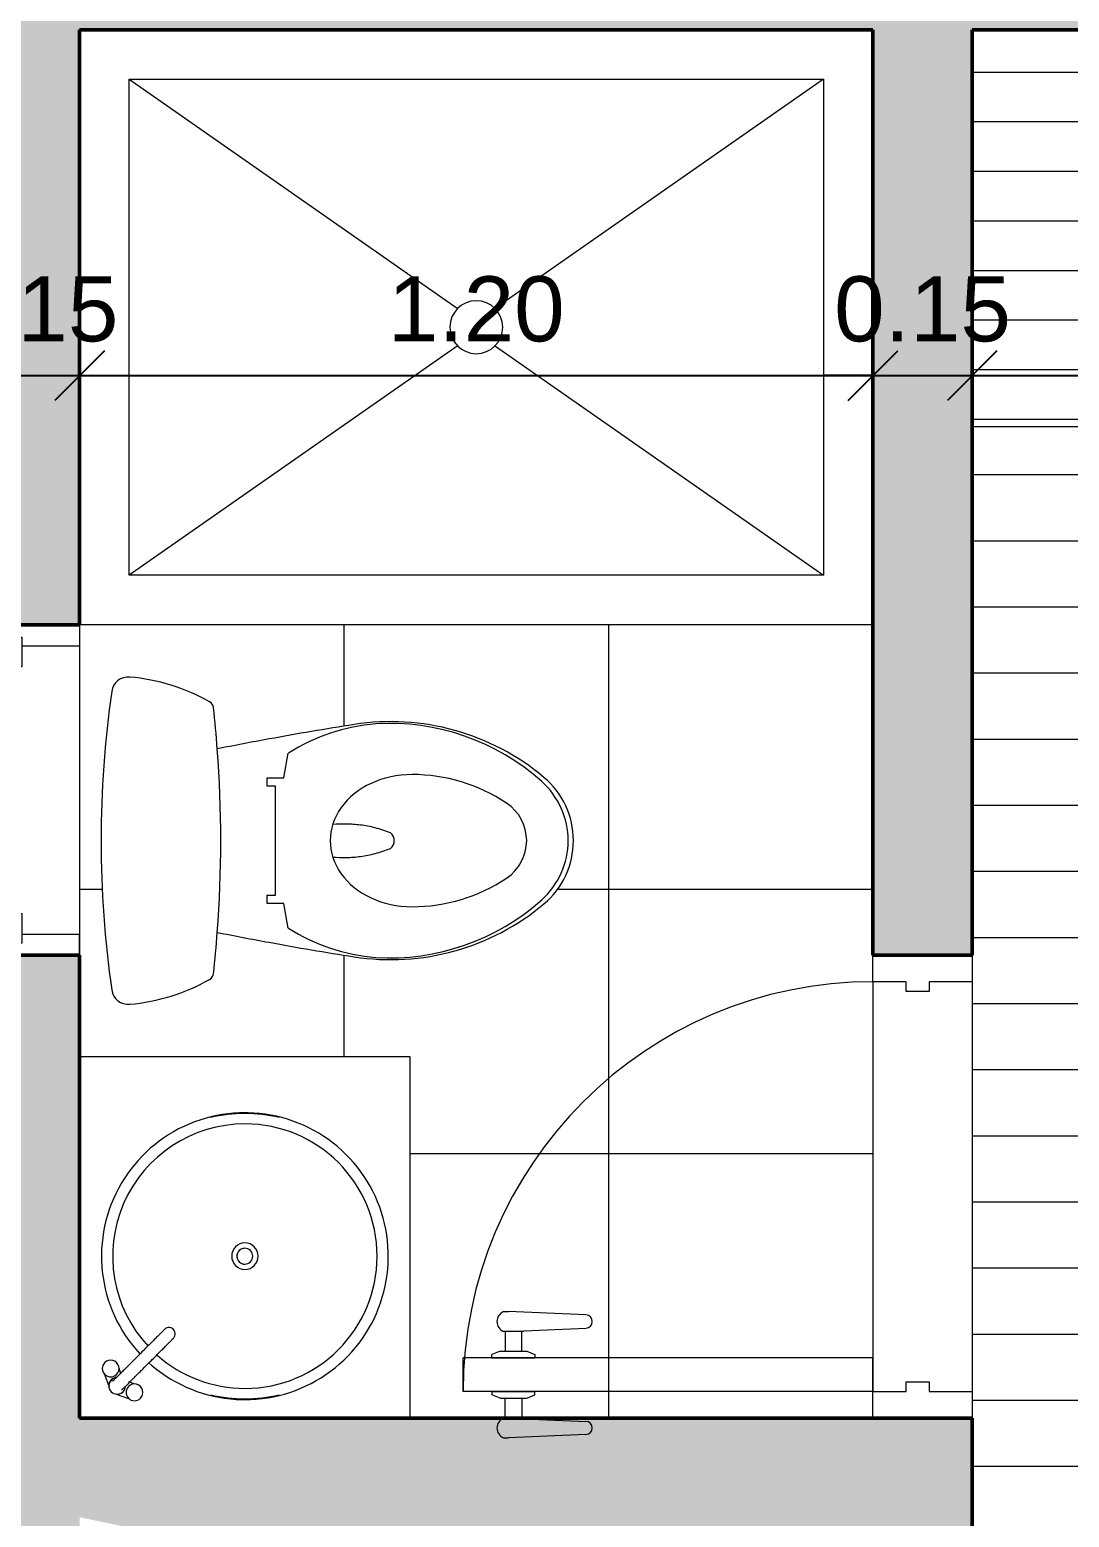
# Model space of a CAD drawing. Header units: metres. Extents: x 11 to 152, y 1 to 34.
# Drawn here: x 44.819 to 46.392, y 22.37 to 24.62 of the extents above; entities that cross this region are included whole.
import ezdxf

# ---------------------------------------------------------------- set-up
doc = ezdxf.new("R2010")
doc.units = ezdxf.units.M
for name, color, linetype, lineweight in [('A-ANNO-DIMS', 211, 'Continuous', 9), ('A-DETL-GENF', 92, 'Continuous', 9), ('A-DETL-GENF-1', 7, 'Continuous', 9), ('A-DOOR', 31, 'Continuous', 9), ('A-DOOR-1', 31, 'Continuous', 18), ('A-FLOR', 192, 'Continuous', 9), ('A-FLOR-PATT', 8, 'Continuous', 9), ('A-GLAZ', 151, 'Continuous', 9), ('A-GLAZ-1', 151, 'Continuous', 18), ('A-WALL', 113, 'Continuous', 9), ('A-WALL-1', 113, 'Continuous', 50), ('A-WALL-PATT-1', 111, 'Continuous', 9), ('I-FURN', 30, 'Continuous', 9), ('P-SANR-FIXT', 6, 'Continuous', 9)]:
    doc.layers.add(name, color=color, linetype=linetype, lineweight=lineweight)
doc.styles.add('Arial_1', font='Arial.ttf', dxfattribs={"height": 0.098353})
doc.dimstyles.new('Cota_1_25', dxfattribs={"dimscale": 0.3048, "dimtxt": 0.1, "dimasz": 0.246063, "dimexe": 0, "dimexo": 0.0625, "dimgap": 0.164042, "dimtad": 1, "dimrnd": 0.01, "dimzin": 0, "dimdsep": 46, "dimtxsty": 'Arial_1', "dimblk1": 'OBLIQUE', "dimblk2": 'OBLIQUE', "dimsah": 1, "dimcen": 0.09, "dimazin": 0, "dimtfac": 1, "dimtdec": 4, "dimtix": 1, "dimtmove": 0, "dimatfit": 3, "dimfxl": 0, "dimfxlon": 1, "dimtvp": 1, "dimtolj": 1, "dimtzin": 0, "dimarcsym": 2})

# ---------------------------------------------------------------- blocks, each defined once
blk = doc.blocks.new('M_Fixed - 60x50-V41-1 Piso')
at = {"layer": 'A-GLAZ-1'}
for p, q in [((-0.231, 0.088), (-0.231, 0.025)), ((-0.231, 0.069), (-0.187, 0.069)), ((-0.187, 0.069), (-0.187, 0.025)), ((0.187, 0.069), (0.187, 0.025)), ((0.231, 0.069), (0.187, 0.069)), ((0.231, 0.088), (0.231, 0.025)), ((-0.187, 0.047), (0.187, 0.047)), ((-0.231, 0.025), (-0.187, 0.025)), ((-0.218, 0.025), (-0.218, -0.062)), ((0.187, 0.025), (0.231, 0.025)), ((0.218, 0.025), (0.218, -0.062)), ((-0.25, -0.062), (-0.218, -0.062)), ((0.25, -0.062), (0.218, -0.062))]:
    blk.add_line(p, q, dxfattribs=at)
blk = doc.blocks.new('EA santario - EA santario-1236399-1 Piso')
at = {"layer": 'P-SANR-FIXT'}
for p, q in [((-0.0952, -0.0806), (-0.1325, -0.074)), ((-0.0952, -0.106), (-0.0952, -0.0806)), ((0.1325, -0.074), (0.0953, -0.0806)), ((0.0953, -0.0806), (0.0953, -0.106)), ((-0.0825, -0.106), (-0.0952, -0.106)), ((-0.0825, -0.0933), (-0.0825, -0.106)), ((0.0826, -0.0933), (-0.0825, -0.0933)), ((0.0826, -0.106), (0.0826, -0.0933)), ((0.0953, -0.106), (0.0826, -0.106))]:
    blk.add_line(p, q, dxfattribs=at)
for centre, radius, start, end in [((0, 0.2322), 0.125, 40.0388, 139.9612), ((0, 0.2292), 0.12, 41.8401, 138.1599), ((0.18, 0.0811), 0.36, 139.981, 188.91), ((0.1676, 0.0791), 0.345, 138.1599, 183.4315), ((-0.1676, 0.0791), 0.345, 356.5685, 41.8401), ((-0.18, 0.0811), 0.36, 351.09, 40.019), ((0, 0.2182), 0.0683, 33.6309, 146.3691), ((0.158, 0.1131), 0.258, 146.3691, 180), ((-0.158, 0.1131), 0.258, 0, 33.6309), ((0, 0.0716), 0.0147, 36.4562, 143.5438), ((0.1189, 0.0836), 0.2967, 184.8582, 212.071), ((-0.1189, 0.0836), 0.2967, 327.929, 355.1418), ((4.7641, 0.7998), 5.0001, 188.91, 190.4032), ((-4.7641, 0.7998), 5.0001, 349.5968, 351.09), ((4.7641, 0.7998), 5.0001, 190.4032, 191.3174), ((-4.7641, 0.7998), 5.0001, 348.6826, 349.5968), ((0, -2.0111), 1.8349, 85.6627, 94.3373), ((0.0513, -0.3405), 0.3, 150.5617, 174.8856), ((-0.1999, -0.1987), 0.0115, 96.2955, 150.5617), ((0, -2.0111), 1.8349, 94.3373, 96.2955), ((0, -2.0111), 1.8349, 83.7045, 85.6627), ((0.1999, -0.1987), 0.0115, 29.4383, 83.7045), ((-0.0513, -0.3405), 0.3, 5.1144, 29.4383), ((-0.2222, -0.316), 0.0254, 174.8856, 261.8874), ((0.2222, -0.316), 0.0254, 278.1126, 5.1144), ((0, 1.2428), 1.6, 261.8874, 278.1126)]:
    blk.add_arc(centre, radius, start, end, dxfattribs=at)
blk.add_ellipse((0, 0.1131), major_axis=(0, 0.1238), ratio=0.807692, start_param=1.570796, end_param=4.712389, dxfattribs=at)
for points in [[(-0.0118, 0.0804), (-0.0148, 0.0728), (-0.0199, 0.0575), (-0.024, 0.0349), (-0.0254, 0.0133), (-0.0249, -0.0001), (-0.0243, -0.0065)], [(0.0249, -0.0062), (0.0254, 0.0001), (0.0258, 0.0135), (0.0243, 0.035), (0.02, 0.0576), (0.0149, 0.0728), (0.0118, 0.0804)]]:
    blk.add_open_spline(points, degree=3, dxfattribs=at)
blk = doc.blocks.new('mesa34 - mesa001-1820024-1 Piso')
at = {"layer": 'I-FURN'}
h = blk.add_hatch(dxfattribs=at)
h.set_pattern_fill('FP_39', color=256, style=0, pattern_type=2)
h.set_pattern_definition([(180, (54.334, 40.756), (-9e-18, -0.075), [])])
h.paths.add_polyline_path([(47.1329, 24.02), (47.3452, 24.02), (47.9452, 24.62), (46.2449, 24.62), (46.2449, 24.02)], flags=0)
for p, q in [((47.3452, 24.02), (47.9452, 24.62)), ((46.2449, 24.02), (47.3452, 24.02))]:
    blk.add_line(p, q, dxfattribs=at)
blk = doc.blocks.new('EA-Sencilla abisagrada - 70 x 210-1204123-1 Piso')
at = {"layer": 'A-DETL-GENF'}
for p, q in [((0.194, -0.5091), (0.189, -0.6263)), ((0.219, -0.6263), (0.214, -0.5091)), ((0.35, -0.6263), (0.355, -0.5091)), ((0.375, -0.5091), (0.38, -0.6263)), ((0.219, -0.6038), (0.219, -0.6338)), ((0.249, -0.6063), (0.219, -0.6063)), ((0.249, -0.5988), (0.254, -0.5863)), ((0.249, -0.6388), (0.249, -0.5988)), ((0.254, -0.5863), (0.259, -0.5863)), ((0.259, -0.6513), (0.259, -0.5863)), ((0.315, -0.5863), (0.31, -0.5863)), ((0.31, -0.6513), (0.31, -0.5863)), ((0.32, -0.5988), (0.315, -0.5863)), ((0.32, -0.6388), (0.32, -0.5988)), ((0.32, -0.6063), (0.35, -0.6063)), ((0.35, -0.6038), (0.35, -0.6338)), ((0.189, -0.6338), (0.189, -0.6263)), ((0.38, -0.6338), (0.38, -0.6263)), ((0.219, -0.6313), (0.249, -0.6313)), ((0.249, -0.6388), (0.254, -0.6513)), ((0.259, -0.6513), (0.254, -0.6513)), ((0.31, -0.6513), (0.315, -0.6513)), ((0.32, -0.6388), (0.315, -0.6513)), ((0.35, -0.6313), (0.32, -0.6313))]:
    blk.add_line(p, q, dxfattribs=at)
for centre, radius, start, end in [((0.204, -0.5095), 0.01, 2.4476, 177.5524), ((0.365, -0.5095), 0.01, 2.4476, 177.5524), ((0.204, -0.6276), 0.0162, 202.6199, 337.3801), ((0.365, -0.6276), 0.0162, 202.6199, 337.3801)]:
    blk.add_arc(centre, radius, start, end, dxfattribs=at)
at = {"layer": 'A-DOOR'}
blk.add_arc((0.31, -0.075), 0.62, 180, 270, dxfattribs=at)
at = {"layer": 'A-DOOR-1'}
for p, q in [((-0.35, 0.075), (-0.31, 0.075)), ((-0.31, 0.075), (-0.31, 0.01)), ((0.31, 0.075), (0.35, 0.075)), ((0.31, 0.01), (0.31, 0.075)), ((-0.31, 0.01), (-0.295, 0.01)), ((-0.295, 0.01), (-0.295, -0.025)), ((0.295, 0.01), (0.31, 0.01)), ((0.295, -0.025), (0.295, 0.01)), ((-0.31, -0.025), (-0.31, -0.075)), ((-0.295, -0.025), (-0.31, -0.025)), ((0.31, -0.025), (0.295, -0.025)), ((0.31, -0.075), (0.31, -0.025)), ((-0.31, -0.075), (-0.35, -0.075)), ((0.259, -0.075), (0.259, -0.695)), ((0.31, -0.075), (0.259, -0.075)), ((0.31, -0.075), (0.31, -0.695)), ((0.35, -0.075), (0.31, -0.075)), ((0.31, -0.695), (0.259, -0.695))]:
    blk.add_line(p, q, dxfattribs=at)
blk = doc.blocks.new('Basin Slab-Round-1Bowl - 550 x 500-1810424-1 Piso')
at = {"layer": 'P-SANR-FIXT'}
for p, q in [((0.5441, 0.575), (-0.0023, 0.575)), ((-0.0023, 0.575), (-0.0023, 0.075)), ((0.4926, 0.1585), (0.4894, 0.1497)), ((0.477, 0.1376), (0.4686, 0.1346)), ((0.5077, 0.1303), (0.515, 0.1504)), ((0.4767, 0.1121), (0.4969, 0.1195))]:
    blk.add_line(p, q, dxfattribs=at)
at = {"layer": 'P-SANR-FIXT', "flags": 128}
for points in [[(0.5161, 0.325), (0.5159, 0.3337), (0.5154, 0.3423), (0.5145, 0.351), (0.5133, 0.3596), (0.5118, 0.3681), (0.5099, 0.3766), (0.5076, 0.385), (0.5051, 0.3932), (0.5022, 0.4014), (0.499, 0.4095), (0.4954, 0.4174), (0.4916, 0.4252), (0.4874, 0.4328), (0.483, 0.4402), (0.4782, 0.4475), (0.4732, 0.4546), (0.4678, 0.4614), (0.4622, 0.4681), (0.4564, 0.4745), (0.4503, 0.4806), (0.4439, 0.4865), (0.4374, 0.4922), (0.4306, 0.4976), (0.4236, 0.5027), (0.4164, 0.5076), (0.409, 0.5121), (0.4014, 0.5163), (0.3937, 0.5203), (0.3858, 0.5239), (0.3778, 0.5272), (0.3696, 0.5302), (0.3613, 0.5328), (0.353, 0.5352), (0.3445, 0.5371), (0.336, 0.5388), (0.3274, 0.5401), (0.3188, 0.5411), (0.3102, 0.5417), (0.3015, 0.5419), (0.2928, 0.5419), (0.2841, 0.5414), (0.2755, 0.5407), (0.2669, 0.5395), (0.2583, 0.5381), (0.2499, 0.5363), (0.2414, 0.5341), (0.2331, 0.5317), (0.2249, 0.5289), (0.2168, 0.5257), (0.2089, 0.5223), (0.201, 0.5185), (0.1934, 0.5144), (0.1859, 0.51), (0.1786, 0.5054), (0.1715, 0.5004), (0.1646, 0.4952), (0.1579, 0.4896), (0.1514, 0.4839), (0.1452, 0.4778), (0.1392, 0.4715), (0.1334, 0.465), (0.128, 0.4583), (0.1228, 0.4513), (0.1179, 0.4442), (0.1132, 0.4368), (0.1089, 0.4293), (0.1049, 0.4216), (0.1012, 0.4138), (0.0978, 0.4058), (0.0947, 0.3977), (0.092, 0.3894), (0.0896, 0.3811), (0.0875, 0.3727), (0.0858, 0.3642), (0.0844, 0.3556), (0.0833, 0.347), (0.0826, 0.3384), (0.0823, 0.3297), (0.0822, 0.325)], [(0.0822, 0.325), (0.0824, 0.3163), (0.0829, 0.3077), (0.0838, 0.299), (0.085, 0.2904), (0.0865, 0.2819), (0.0884, 0.2734), (0.0907, 0.265), (0.0932, 0.2568), (0.0961, 0.2486), (0.0993, 0.2405), (0.1029, 0.2326), (0.1067, 0.2248), (0.1109, 0.2172), (0.1153, 0.2098), (0.1201, 0.2025), (0.1251, 0.1954), (0.1305, 0.1886), (0.136, 0.1819), (0.1419, 0.1755), (0.148, 0.1694), (0.1543, 0.1635), (0.1609, 0.1578), (0.1677, 0.1524), (0.1747, 0.1473), (0.1819, 0.1424), (0.1893, 0.1379), (0.1969, 0.1337), (0.2046, 0.1297), (0.2125, 0.1261), (0.2205, 0.1228), (0.2287, 0.1198), (0.2369, 0.1172), (0.2453, 0.1148), (0.2538, 0.1129), (0.2623, 0.1112), (0.2709, 0.1099), (0.2795, 0.1089), (0.2881, 0.1083), (0.2968, 0.1081), (0.3055, 0.1081), (0.3141, 0.1086), (0.3228, 0.1093), (0.3314, 0.1105), (0.3399, 0.1119), (0.3484, 0.1137), (0.3568, 0.1159), (0.3652, 0.1183), (0.3734, 0.1211), (0.3815, 0.1243), (0.3894, 0.1277), (0.3972, 0.1315), (0.4049, 0.1356), (0.4124, 0.14), (0.4197, 0.1446), (0.4268, 0.1496), (0.4337, 0.1548), (0.4404, 0.1604), (0.4469, 0.1661)], [(0.46, 0.1794), (0.4649, 0.185), (0.4703, 0.1917), (0.4755, 0.1987), (0.4804, 0.2058), (0.485, 0.2132), (0.4894, 0.2207), (0.4934, 0.2284), (0.4971, 0.2362), (0.5005, 0.2442), (0.5036, 0.2523), (0.5063, 0.2606), (0.5087, 0.2689), (0.5108, 0.2773), (0.5125, 0.2858), (0.5139, 0.2944), (0.515, 0.303), (0.5157, 0.3116), (0.516, 0.3203), (0.5161, 0.325)], [(0.41, 0.2034), (0.41, 0.2034), (0.4101, 0.2033), (0.4102, 0.2031), (0.4105, 0.2029), (0.4107, 0.2026), (0.4111, 0.2023), (0.4115, 0.2019), (0.412, 0.2014), (0.4125, 0.2009), (0.4131, 0.2003), (0.4137, 0.1997), (0.4144, 0.199), (0.4151, 0.1982), (0.4159, 0.1974), (0.4168, 0.1965), (0.4177, 0.1956), (0.4187, 0.1947), (0.4197, 0.1937), (0.4207, 0.1926), (0.4218, 0.1915), (0.423, 0.1904), (0.4242, 0.1892), (0.4254, 0.1879), (0.4267, 0.1867), (0.428, 0.1854), (0.4293, 0.184), (0.4307, 0.1827), (0.4321, 0.1813), (0.4335, 0.1798), (0.4349, 0.1784), (0.4364, 0.1769), (0.4379, 0.1754), (0.4394, 0.1739), (0.4409, 0.1724), (0.4425, 0.1709), (0.444, 0.1693), (0.4456, 0.1678), (0.4472, 0.1662), (0.4487, 0.1646), (0.4503, 0.1631), (0.4519, 0.1615), (0.4534, 0.1599), (0.455, 0.1584), (0.4565, 0.1568), (0.4581, 0.1553), (0.4596, 0.1538), (0.4611, 0.1523), (0.4626, 0.1508), (0.464, 0.1493), (0.4655, 0.1479), (0.4669, 0.1465), (0.4683, 0.1451), (0.4696, 0.1437), (0.4709, 0.1424), (0.4722, 0.1411), (0.4735, 0.1399), (0.4747, 0.1387), (0.4758, 0.1375), (0.477, 0.1364), (0.478, 0.1353), (0.4791, 0.1343), (0.4801, 0.1333), (0.481, 0.1323), (0.4819, 0.1315), (0.4827, 0.1306), (0.4835, 0.1298), (0.4842, 0.1291), (0.4849, 0.1284), (0.4855, 0.1278), (0.4861, 0.1273), (0.4866, 0.1268), (0.487, 0.1263), (0.4874, 0.126), (0.4877, 0.1257), (0.4879, 0.1254), (0.4881, 0.1252), (0.4883, 0.1251), (0.4883, 0.125), (0.4883, 0.125)], [(0.5018, 0.1385), (0.5018, 0.1385), (0.5017, 0.1386), (0.5015, 0.1388), (0.5013, 0.139), (0.501, 0.1393), (0.5007, 0.1396), (0.5003, 0.14), (0.4998, 0.1405), (0.4993, 0.141), (0.4987, 0.1416), (0.4981, 0.1422), (0.4974, 0.1429), (0.4966, 0.1437), (0.4958, 0.1445), (0.495, 0.1453), (0.4941, 0.1462), (0.4931, 0.1472), (0.4921, 0.1482), (0.491, 0.1493), (0.4899, 0.1504), (0.4888, 0.1515), (0.4876, 0.1527), (0.4864, 0.1539), (0.4851, 0.1552), (0.4838, 0.1565), (0.4825, 0.1578), (0.4811, 0.1592), (0.4797, 0.1606), (0.4783, 0.162), (0.4768, 0.1635), (0.4753, 0.1649), (0.4739, 0.1664), (0.4723, 0.1679), (0.4708, 0.1695), (0.4693, 0.171), (0.4677, 0.1726), (0.4662, 0.1741), (0.4646, 0.1757), (0.463, 0.1772), (0.4615, 0.1788), (0.4599, 0.1804), (0.4583, 0.1819), (0.4568, 0.1835), (0.4552, 0.185), (0.4537, 0.1866), (0.4522, 0.1881), (0.4507, 0.1896), (0.4492, 0.1911), (0.4477, 0.1925), (0.4463, 0.194), (0.4449, 0.1954), (0.4435, 0.1968), (0.4422, 0.1981), (0.4408, 0.1994), (0.4396, 0.2007), (0.4383, 0.202), (0.4371, 0.2032), (0.4359, 0.2044), (0.4348, 0.2055), (0.4337, 0.2066), (0.4327, 0.2076), (0.4317, 0.2086), (0.4308, 0.2095), (0.4299, 0.2104), (0.429, 0.2113), (0.4283, 0.212), (0.4275, 0.2128), (0.4269, 0.2134), (0.4263, 0.214), (0.4257, 0.2146), (0.4252, 0.2151), (0.4248, 0.2155), (0.4244, 0.2159), (0.4241, 0.2162), (0.4238, 0.2165), (0.4236, 0.2167), (0.4235, 0.2168), (0.4234, 0.2168), (0.4234, 0.2169)]]:
    blk.add_lwpolyline(points, dxfattribs=at)
at = {"layer": 'P-SANR-FIXT'}
for centre, radius, start, end in [((0.2991, 0.325), 0.2, 360, 180), ((0.2991, 0.325), 0.2159, 166.1538, 180), ((0.2991, 0.325), 0.2159, 0, 13.8462), ((0.2991, 0.325), 0.02, 360, 180), ((0.2991, 0.325), 0.2159, 180, 193.8462), ((0.2991, 0.325), 0.2, 180, 312.9682), ((0.2991, 0.325), 0.02, 180, 360), ((0.2992, 0.3249), 0.012, 90, 179.747), ((0.2992, 0.3249), 0.012, 179.747, 270), ((0.2992, 0.3249), 0.012, 180, 193.9186), ((0.2992, 0.3249), 0.012, 198.6485, 208.0024), ((0.2992, 0.3249), 0.012, 213.4205, 222.17), ((0.2992, 0.3249), 0.012, 227.7366, 236.5173), ((0.2992, 0.3249), 0.012, 0.253, 90), ((0.2992, 0.3249), 0.012, 270, 0.253), ((0.2992, 0.3249), 0.012, 303.4827, 312.2634), ((0.2992, 0.3249), 0.012, 317.83, 326.5795), ((0.2992, 0.3249), 0.012, 346.0814, 360), ((0.2991, 0.325), 0.2, 318.4615, 360), ((0.2991, 0.325), 0.2159, 346.1538, 360), ((0.2992, 0.3249), 0.012, 241.891, 251.3979), ((0.2992, 0.3249), 0.012, 255.9678, 270), ((0.2992, 0.3249), 0.012, 270, 284.0322), ((0.4167, 0.2101), 0.00953, 135, 237.8571), ((0.4167, 0.2101), 0.00953, 32.1429, 135), ((0.5051, 0.158), 0.0127, 45, 225), ((0.5051, 0.158), 0.0127, 225, 45), ((0.4951, 0.1317), 0.0127, 225, 45), ((0.4951, 0.1317), 0.0127, 45, 88.0726), ((0.4951, 0.1317), 0.0127, 353.2893, 87.7631), ((0.4691, 0.122), 0.0127, 45, 225), ((0.4691, 0.122), 0.0127, 225, 45), ((0.4951, 0.1317), 0.0127, 181.9274, 225), ((0.4954, 0.1321), 0.0127, 185.9086, 276.7107)]:
    blk.add_arc(centre, radius, start, end, dxfattribs=at)
blk = doc.blocks.new('M_Shower Stall-2D - ducha 1_20 2-1433838-1 Piso')
at = {"layer": 'P-SANR-FIXT'}
for p, q in [((0.075, 0.825), (0.5711, 0.4789)), ((0.075, 0.075), (0.075, 0.825)), ((0.075, 0.825), (1.125, 0.825)), ((1.125, 0.825), (0.6289, 0.4789)), ((1.125, 0.825), (1.125, 0.075)), ((0.5724, 0.4224), (0.075, 0.075)), ((0.6276, 0.4224), (1.125, 0.075)), ((1.125, 0.075), (0.075, 0.075)), ((1.2, 0), (0, 0))]:
    blk.add_line(p, q, dxfattribs=at)
for start, end in [(360, 180), (180, 360)]:
    blk.add_arc((0.6, 0.45), 0.04, start, end, dxfattribs=at)
blk = doc.blocks.new('_Oblique')
at = {"color": 0, "linetype": 'ByBlock', "lineweight": -2}
blk.add_line((-0.5, -0.5), (0.5, 0.5), dxfattribs=at)
blk = doc.blocks.new('DIMBLOCK38-1 Piso')
at = {"layer": 'A-ANNO-DIMS', "color": 0, "lineweight": -2, "transparency": 16777216}
for p, q in [((44.7449, 24.0969), (44.6699, 24.0969)), ((44.7449, 24.0969), (44.8949, 24.0969)), ((44.8949, 24.0969), (44.9699, 24.0969))]:
    blk.add_line(p, q, dxfattribs=at)
at = {"layer": 'Defpoints', "color": 0, "transparency": 16777216}
for p in [(44.7449, 24.0969), (44.8949, 24.0969), (44.8949, 24.0969)]:
    blk.add_point(p, dxfattribs=at)
at = {"layer": 'A-ANNO-DIMS', "color": 0, "lineweight": -2, "transparency": 16777216, "xscale": 0.075, "yscale": 0.075, "zscale": 0.075}
blk.add_blockref('_Oblique', (44.7449, 24.0969), dxfattribs=at)
at = {"layer": 'A-ANNO-DIMS', "color": 0, "lineweight": -2, "transparency": 16777216, "xscale": 0.075, "yscale": 0.075, "zscale": 0.075, "rotation": 180}
blk.add_blockref('_Oblique', (44.8949, 24.0969), dxfattribs=at)
at = {"layer": 'A-ANNO-DIMS', "color": 0, "transparency": 16777216, "insert": (44.8199, 24.1971), "char_height": 0.09835, "attachment_point": 5, "style": 'Arial_1'}
blk.add_mtext('\\A1;0.15', dxfattribs=at)
blk = doc.blocks.new('DIMBLOCK39-1 Piso')
at = {"layer": 'A-ANNO-DIMS', "color": 0, "lineweight": -2, "transparency": 16777216}
blk.add_line((44.8949, 24.0969), (46.0949, 24.0969), dxfattribs=at)
at = {"layer": 'Defpoints', "color": 0, "transparency": 16777216}
for p in [(44.8949, 24.0969), (46.0949, 24.0969), (46.0949, 24.0969)]:
    blk.add_point(p, dxfattribs=at)
at = {"layer": 'A-ANNO-DIMS', "color": 0, "lineweight": -2, "transparency": 16777216, "xscale": 0.075, "yscale": 0.075, "zscale": 0.075, "rotation": 180}
blk.add_blockref('_Oblique', (44.8949, 24.0969), dxfattribs=at)
at = {"layer": 'A-ANNO-DIMS', "color": 0, "lineweight": -2, "transparency": 16777216, "xscale": 0.075, "yscale": 0.075, "zscale": 0.075}
blk.add_blockref('_Oblique', (46.0949, 24.0969), dxfattribs=at)
at = {"layer": 'A-ANNO-DIMS', "color": 0, "transparency": 16777216, "insert": (45.4949, 24.1971), "char_height": 0.09835, "attachment_point": 5, "style": 'Arial_1'}
blk.add_mtext('\\A1;1.20', dxfattribs=at)
blk = doc.blocks.new('DIMBLOCK40-1 Piso')
at = {"layer": 'A-ANNO-DIMS', "color": 0, "lineweight": -2, "transparency": 16777216}
for p, q in [((46.0949, 24.0969), (46.0199, 24.0969)), ((46.0949, 24.0969), (46.2449, 24.0969)), ((46.2449, 24.0969), (46.3199, 24.0969))]:
    blk.add_line(p, q, dxfattribs=at)
at = {"layer": 'Defpoints', "color": 0, "transparency": 16777216}
for p in [(46.0949, 24.0969), (46.2449, 24.0969), (46.2449, 24.0969)]:
    blk.add_point(p, dxfattribs=at)
at = {"layer": 'A-ANNO-DIMS', "color": 0, "lineweight": -2, "transparency": 16777216, "xscale": 0.075, "yscale": 0.075, "zscale": 0.075}
blk.add_blockref('_Oblique', (46.0949, 24.0969), dxfattribs=at)
at = {"layer": 'A-ANNO-DIMS', "color": 0, "lineweight": -2, "transparency": 16777216, "xscale": 0.075, "yscale": 0.075, "zscale": 0.075, "rotation": 180}
blk.add_blockref('_Oblique', (46.2449, 24.0969), dxfattribs=at)
at = {"layer": 'A-ANNO-DIMS', "color": 0, "transparency": 16777216, "insert": (46.1699, 24.1971), "char_height": 0.09835, "attachment_point": 5, "style": 'Arial_1'}
blk.add_mtext('\\A1;0.15', dxfattribs=at)
blk = doc.blocks.new('DIMBLOCK41-1 Piso')
at = {"layer": 'A-ANNO-DIMS', "color": 0, "lineweight": -2, "transparency": 16777216}
blk.add_line((46.2449, 24.0969), (47.9452, 24.0969), dxfattribs=at)
at = {"layer": 'Defpoints', "color": 0, "transparency": 16777216}
for p in [(46.2449, 24.0969), (47.9452, 24.0969), (47.9452, 24.0969)]:
    blk.add_point(p, dxfattribs=at)
at = {"layer": 'A-ANNO-DIMS', "color": 0, "lineweight": -2, "transparency": 16777216, "xscale": 0.075, "yscale": 0.075, "zscale": 0.075, "rotation": 180}
blk.add_blockref('_Oblique', (46.2449, 24.0969), dxfattribs=at)
at = {"layer": 'A-ANNO-DIMS', "color": 0, "lineweight": -2, "transparency": 16777216, "xscale": 0.075, "yscale": 0.075, "zscale": 0.075}
blk.add_blockref('_Oblique', (47.9452, 24.0969), dxfattribs=at)
at = {"layer": 'A-ANNO-DIMS', "color": 0, "transparency": 16777216, "insert": (47.095, 24.1971), "char_height": 0.09835, "attachment_point": 5, "style": 'Arial_1'}
blk.add_mtext('\\A1;1.70', dxfattribs=at)

msp = doc.modelspace()

# ---------------------------------------------------------------- hatches: boundary and pattern name
at = {"layer": 'A-DETL-GENF-1'}
msp.add_hatch(color=256, dxfattribs=at).paths.add_polyline_path([(46.0949, 22.12), (46.0949, 22.37), (44.8949, 22.37), (46.0231, 22.1349)], flags=0)
at = {"layer": 'A-FLOR-PATT'}
h = msp.add_hatch(dxfattribs=at)
h.set_pattern_fill('FP_13', color=256, style=0, pattern_type=2)
h.set_pattern_definition([(180, (18.21, 11.047), (-1e-17, -0.1), [])])
h.paths.add_polyline_path([(49.2278, 15.6182), (49.7451, 15.6182), (49.7451, 15.9682), (50.0952, 15.9682), (50.0952, 16.2182), (50.2452, 16.2182), (50.2452, 18.2182), (47.0049, 18.2182), (47.0049, 18.2682), (46.9899, 18.2682), (46.9899, 18.3032), (47.0049, 18.3032), (47.0049, 18.3682), (47.0449, 18.3682), (47.0449, 18.4082), (47.1099, 18.4082), (47.1099, 18.4232), (47.1449, 18.4232), (47.1449, 18.4082), (47.1949, 18.4082), (47.1949, 18.3682), (50.0952, 18.3682), (50.0952, 18.8182), (50.2452, 18.8182), (50.2451, 20.8182), (49.7451, 20.8182), (49.7451, 21.1682), (47.7949, 21.1682), (47.7949, 19.1682), (47.1949, 19.1682), (47.1949, 19.1282), (47.1449, 19.1282), (47.1449, 19.1132), (47.1099, 19.1132), (47.1099, 19.1282), (47.0449, 19.1282), (47.0449, 21.1682), (47.0049, 21.1682), (47.0049, 21.2332), (46.9899, 21.2332), (46.9899, 21.2682), (47.0049, 21.2682), (47.0049, 21.3182), (50.2452, 21.3182), (50.2452, 20.9682), (52.2456, 20.9682), (52.2456, 24.62), (48.0952, 24.62), (48.0952, 22.37), (47.1449, 22.37), (47.1449, 22.52), (47.3452, 22.52), (47.3452, 24.02), (46.2449, 24.02), (46.2449, 21.3182), (46.2849, 21.3182), (46.2849, 21.2682), (46.2999, 21.2682), (46.2999, 21.2332), (46.2849, 21.2332), (46.2849, 21.1682), (46.2449, 21.1682), (46.2449, 19.72), (46.0949, 19.72), (46.0949, 18.3682), (46.2849, 18.3682), (46.2849, 18.3032), (46.2999, 18.3032), (46.2999, 18.2682), (46.2849, 18.2682), (46.2849, 18.2182), (46.2449, 18.2182), (46.2449, 17.4182), (46.8609, 17.4182), (46.8609, 15.6182), (49.1951, 15.6182)], flags=0)
h.paths.add_polyline_path([(47.8102, 15.6989), (47.8102, 17.5989), (48.7102, 17.5989), (48.7102, 15.6989), (48.2428, 15.6989)], flags=0)
h.paths.add_polyline_path([(49.177, 15.7066), (48.8286, 15.7066), (48.8154, 15.7084), (48.8032, 15.7134), (48.7926, 15.7215), (48.7846, 15.732), (48.7795, 15.7443), (48.7778, 15.7617), (48.7778, 16.1058), (48.7795, 16.119), (48.7846, 16.1312), (48.7926, 16.1418), (48.8032, 16.1498), (48.8154, 16.1549), (48.8286, 16.1566), (49.177, 16.1566), (49.1901, 16.1549), (49.2024, 16.1498), (49.2129, 16.1418), (49.2209, 16.1312), (49.226, 16.119), (49.2278, 16.1058), (49.2278, 15.7574), (49.226, 15.7443), (49.2209, 15.732), (49.2129, 15.7215), (49.2024, 15.7134), (49.1901, 15.7084)], flags=0)
h.paths.add_polyline_path([(47.3434, 15.7066), (47.3302, 15.7084), (47.318, 15.7134), (47.3054, 15.7242), (47.2994, 15.732), (47.2943, 15.7443), (47.2926, 15.7617), (47.2926, 16.1058), (47.2943, 16.119), (47.2994, 16.1312), (47.3074, 16.1418), (47.318, 16.1498), (47.3302, 16.1549), (47.3434, 16.1566), (47.6918, 16.1566), (47.7049, 16.1549), (47.7172, 16.1498), (47.7277, 16.1418), (47.7357, 16.1312), (47.7408, 16.119), (47.7426, 16.1058), (47.7426, 15.7574), (47.7408, 15.7443), (47.7357, 15.732), (47.7277, 15.7215), (47.7172, 15.7134), (47.7049, 15.7084), (47.6918, 15.7066)], flags=0)
h.paths.add_polyline_path([(48.582, 19.1471), (48.2101, 19.1471), (48.2101, 21.0471), (49.1101, 21.0471), (49.1101, 19.1471)], flags=0)
h.paths.add_polyline_path([(49.3526, 20.5894), (49.2285, 20.5894), (49.2154, 20.5911), (49.2031, 20.5962), (49.1926, 20.6043), (49.1845, 20.6148), (49.1795, 20.6271), (49.1777, 20.6402), (49.1777, 20.9886), (49.1795, 21.0017), (49.1845, 21.014), (49.1926, 21.0245), (49.2031, 21.0326), (49.2154, 21.0377), (49.2285, 21.0394), (49.5769, 21.0394), (49.5901, 21.0377), (49.6023, 21.0326), (49.6129, 21.0245), (49.6209, 21.014), (49.626, 21.0017), (49.6277, 20.9886), (49.6277, 20.6402), (49.626, 20.6271), (49.6209, 20.6148), (49.6129, 20.6043), (49.6023, 20.5962), (49.5901, 20.5911), (49.5769, 20.5894), (49.4477, 20.5894)], flags=0)
h.paths.add_polyline_path([(50.1102, 22.6053), (48.7102, 22.6053), (48.7102, 24.5053), (50.1102, 24.5053), (50.1102, 22.6307)], flags=0)
h.paths.add_polyline_path([(50.8479, 22.9311), (50.4943, 23.2847), (50.8479, 23.6382), (51.2014, 23.2847), (51.0561, 23.1394)], flags=0)
h.paths.add_polyline_path([(51.5228, 23.3849), (51.4509, 23.4567), (51.415, 23.4208), (50.984, 23.8518), (51.0199, 23.8878), (50.948, 23.9596), (51.5228, 24.5343), (52.0975, 23.9596), (51.5587, 23.4208)], flags=0)
h.paths.add_polyline_path([(50.2451, 24.0553), (50.2255, 24.0553), (50.2123, 24.057), (50.2001, 24.0621), (50.1895, 24.0702), (50.1815, 24.0807), (50.1764, 24.093), (50.1747, 24.1061), (50.1747, 24.4545), (50.1764, 24.4677), (50.1815, 24.4799), (50.1895, 24.4904), (50.2001, 24.4985), (50.2123, 24.5036), (50.2277, 24.5053), (50.5739, 24.5053), (50.587, 24.5036), (50.5993, 24.4985), (50.6098, 24.4904), (50.6179, 24.4799), (50.6229, 24.4677), (50.6247, 24.4545), (50.6247, 24.1061), (50.6229, 24.093), (50.6179, 24.0807), (50.6098, 24.0702), (50.5993, 24.0621), (50.587, 24.057), (50.5739, 24.0553), (50.4625, 24.0553)], flags=0)
h.paths.add_polyline_path([(48.5203, 24.0653), (48.2535, 24.0653), (48.2403, 24.067), (48.2281, 24.0721), (48.2175, 24.0802), (48.2095, 24.0907), (48.2044, 24.103), (48.2027, 24.1161), (48.2027, 24.4645), (48.2044, 24.4777), (48.2095, 24.4899), (48.2175, 24.5004), (48.2281, 24.5085), (48.2428, 24.5139), (48.2535, 24.5153), (48.6019, 24.5153), (48.615, 24.5136), (48.628, 24.5079), (48.6378, 24.5004), (48.6459, 24.4899), (48.6509, 24.4777), (48.6527, 24.4645), (48.6527, 24.1161), (48.6509, 24.103), (48.6459, 24.0907), (48.6378, 24.0802), (48.6273, 24.0721), (48.615, 24.067), (48.6019, 24.0653)], flags=0)
h.paths.add_polyline_path([(51.5723, 24.9678), (52.2456, 24.9678), (52.2456, 24.97), (50.2451, 24.97), (50.2451, 24.9678), (50.4625, 24.9678)], flags=0)
h = msp.add_hatch(dxfattribs=at)
h.set_pattern_fill('FP_16', color=256, style=0, pattern_type=2)
h.set_pattern_definition([(90, (18.495, 10.52), (-0.4, 2e-17), []), (180, (18.495, 10.52), (-5e-17, -0.4), [])])
h.paths.add_polyline_path([(45.6183, 22.52), (46.0949, 22.52), (46.0949, 23.72), (44.8949, 23.72), (44.8949, 23.0664), (45.3949, 23.0664), (45.3949, 22.52), (45.5972, 22.52)], flags=0)
h.paths.add_polyline_path([(45.1509, 22.7544), (45.1534, 22.7563), (45.1509, 22.7544)], flags=0)
h.paths.add_polyline_path([(44.9708, 23.1459), (44.9644, 23.1461), (44.9583, 23.148), (44.9514, 23.1527), (44.9483, 23.1559), (44.9441, 23.1653), (44.9434, 23.1676), (44.9314, 23.2802), (44.9274, 23.3934), (44.9314, 23.5066), (44.9451, 23.6254), (44.9514, 23.6342), (44.9528, 23.6355), (44.9583, 23.6388), (44.9644, 23.6407), (44.9708, 23.6409), (45.0127, 23.6342), (45.0532, 23.6216), (45.0937, 23.6018), (45.0973, 23.5946), (45.1031, 23.5322), (45.1815, 23.5472), (45.3099, 23.5691), (45.3712, 23.5734), (45.4323, 23.5672), (45.4914, 23.5507), (45.547, 23.5244), (45.5972, 23.4891), (45.6183, 23.4663), (45.6331, 23.439), (45.6408, 23.4089), (45.6408, 23.3779), (45.6331, 23.3478), (45.6183, 23.3205), (45.5972, 23.2977), (45.547, 23.2624), (45.4914, 23.2361), (45.4323, 23.2196), (45.3712, 23.2134), (45.3099, 23.2177), (45.1795, 23.24), (45.1031, 23.2546), (45.0973, 23.1922), (45.0937, 23.185), (45.0915, 23.1834), (45.0532, 23.1653), (45.0127, 23.1527)], flags=0)
at = {"layer": 'A-WALL-PATT-1'}
h = msp.add_hatch(color=256, dxfattribs=at)
h.paths.add_polyline_path([(49.7451, 24.62), (49.7451, 24.77), (44.7202, 24.77), (44.7202, 24.62), (49.3526, 24.62)], flags=0)
h.paths.add_polyline_path([(44.2202, 24.62), (44.2202, 24.77), (43.9451, 24.77), (43.9451, 24.62), (44.0702, 24.62)], flags=0)
h = msp.add_hatch(color=256, dxfattribs=at)
h.paths.add_polyline_path([(44.7449, 19.87), (44.8949, 19.87), (44.8949, 23.22), (44.7449, 23.22), (44.7449, 20.0974)], flags=0)
h.paths.add_polyline_path([(44.8949, 23.72), (44.8949, 24.62), (44.7449, 24.62), (44.7449, 23.72)], flags=0)
for points in [[(46.0949, 23.22), (46.2449, 23.22), (46.2449, 24.62), (46.0949, 24.62), (46.0949, 24.4332)], [(44.8949, 22.37), (46.0949, 22.37), (46.0949, 22.52), (44.8949, 22.52), (44.8949, 22.5062)], [(46.0949, 19.87), (46.2449, 19.87), (46.2449, 22.52), (46.0949, 22.52), (46.0949, 20.5792)]]:
    msp.add_hatch(color=256, dxfattribs=at).paths.add_polyline_path(points, flags=0)

# ---------------------------------------------------------------- linework, layer by layer
at = {"layer": 'A-FLOR'}
for p, q in [((46.0949, 23.18), (46.0949, 22.56)), ((46.2449, 23.18), (46.2449, 22.56))]:
    msp.add_line(p, q, dxfattribs=at)
at = {"layer": 'A-WALL'}
msp.add_line((44.8949, 23.72), (44.8949, 23.22), dxfattribs=at)
at = {"layer": 'A-WALL-1'}
for p, q in [((44.8949, 23.72), (44.8949, 24.62)), ((44.8949, 24.62), (46.0949, 24.62)), ((46.0949, 24.62), (46.0949, 23.22)), ((46.2449, 23.22), (46.2449, 24.62)), ((46.2449, 24.62), (47.9452, 24.62)), ((44.7449, 23.72), (44.8949, 23.72)), ((44.8949, 23.22), (44.7202, 23.22)), ((44.8949, 22.52), (44.8949, 23.22)), ((46.0949, 23.22), (46.2449, 23.22)), ((46.2449, 22.52), (44.8949, 22.52)), ((46.2449, 19.72), (46.2449, 22.52))]:
    msp.add_line(p, q, dxfattribs=at)

# ---------------------------------------------------------------- block references
at = {"layer": 'A-DOOR', "rotation": 269.9999999999999}
msp.add_blockref('EA-Sencilla abisagrada - 70 x 210-1204123-1 Piso', (46.1699, 22.87), dxfattribs=at)
at = {"layer": 'A-GLAZ', "rotation": 89.9999999999999}
msp.add_blockref('M_Fixed - 60x50-V41-1 Piso', (44.8329, 23.47), dxfattribs=at)
at = {"layer": 'I-FURN'}
msp.add_blockref('mesa34 - mesa001-1820024-1 Piso', (0, 0), dxfattribs=at)
at = {"layer": 'P-SANR-FIXT'}
msp.add_blockref('M_Shower Stall-2D - ducha 1_20 2-1433838-1 Piso', (44.8949, 23.72), dxfattribs=at)
at = {"layer": 'P-SANR-FIXT', "rotation": 269.9999999999999}
for name, p in [('EA santario - EA santario-1236399-1 Piso', (45.2846, 23.3934)), ('Basin Slab-Round-1Bowl - 550 x 500-1810424-1 Piso', (44.8199, 23.064))]:
    msp.add_blockref(name, p, dxfattribs=at)

# ---------------------------------------------------------------- dimensions: what is measured, and where the dimension line sits
at = {"layer": 'A-ANNO-DIMS'}
for base, p1, p2, override, picture, middle in [((44.8949, 24.0969), (44.7449, 24.0969), (44.8949, 24.0969), {"dimpost": '<>', "dimfxl": 0.15}, 'DIMBLOCK38-1 Piso', (44.8199, 24.1971)), ((46.0949, 24.0969), (44.8949, 24.0969), (46.0949, 24.0969), {"dimpost": '<>', "dimfxl": 1.2}, 'DIMBLOCK39-1 Piso', (45.4949, 24.1971)), ((46.2449, 24.0969), (46.0949, 24.0969), (46.2449, 24.0969), {"dimpost": '<>', "dimfxl": 0.15}, 'DIMBLOCK40-1 Piso', (46.1699, 24.1971)), ((47.9452, 24.0969), (46.2449, 24.0969), (47.9452, 24.0969), {"dimpost": '<>', "dimfxl": 1.70026}, 'DIMBLOCK41-1 Piso', (47.095, 24.1971))]:
    dim = msp.add_linear_dim(base=base, p1=p1, p2=p2, dimstyle='Cota_1_25', override=override, dxfattribs=at)
    dim.commit()
    dim.dimension.update_dxf_attribs({"geometry": picture, "text_midpoint": middle})

doc.saveas('drawing.dxf')
